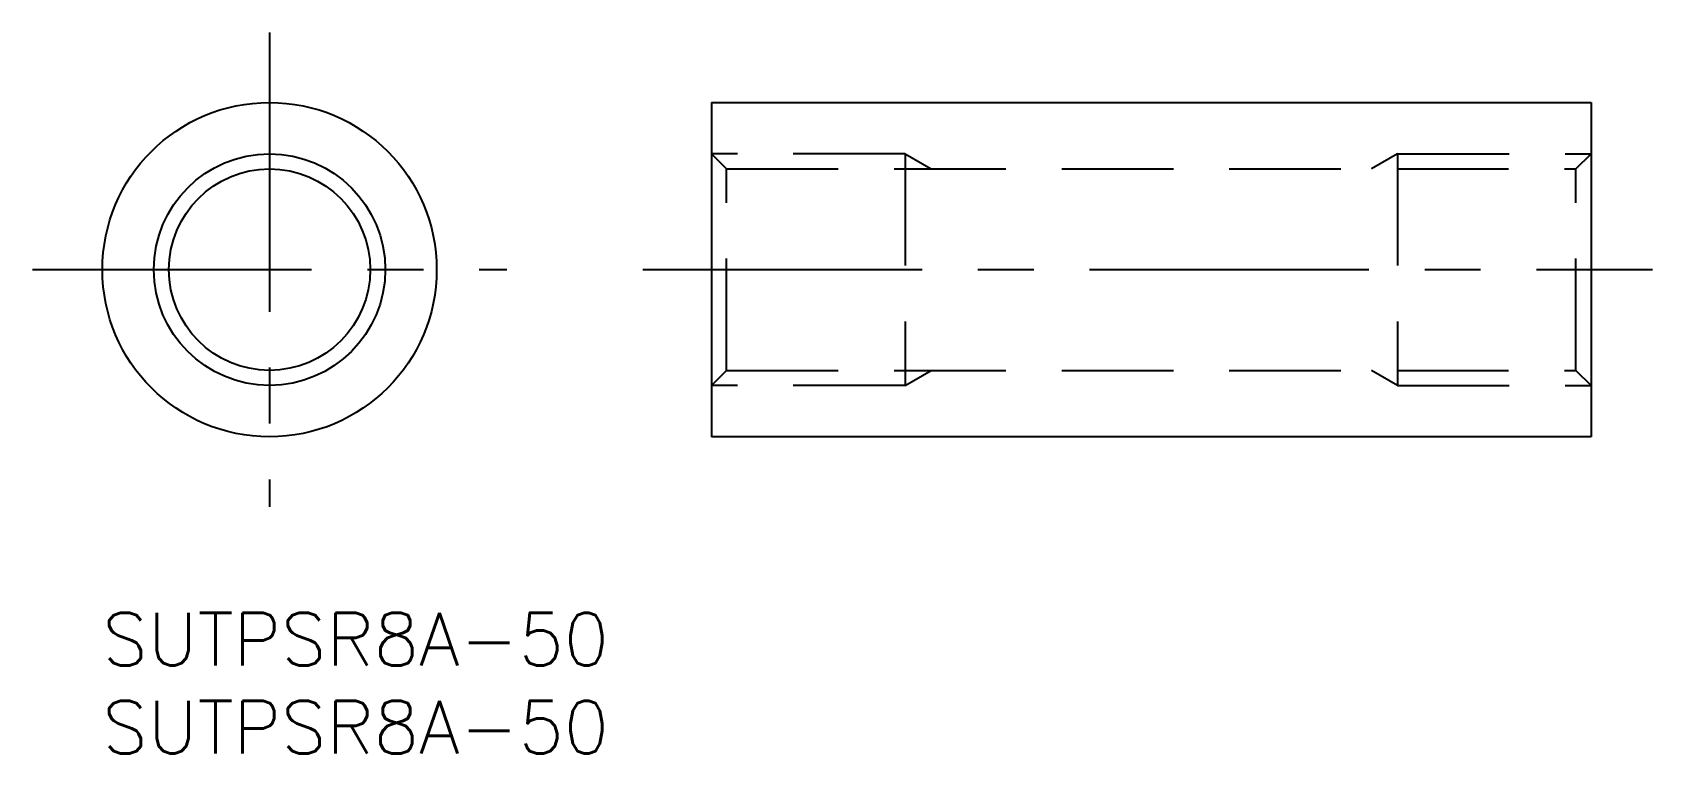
# Model space of a CAD drawing. Extents: x -4 to 88.1, y -8 to 33.
import ezdxf

# ---------------------------------------------------------------- set-up
doc = ezdxf.new("R2010")
doc.units = 0
doc.header["$LTSCALE"] = 0.5
doc.linetypes.add('CENTER', pattern=[50.8, 31.75, -6.35, 6.35, -6.35])
doc.linetypes.add('DASHED', pattern=[19.05, 12.7, -6.35])
for name, color, linetype in [('MSM_CENTER', 1, 'CENTER'), ('MSM_CONTINUOUS', 7, 'CONTINUOUS'), ('MSM_DASHED', 4, 'DASHED'), ('MSM_NARROW', 5, 'CONTINUOUS'), ('MSM_PART_NUMBER', 7, 'CONTINUOUS')]:
    doc.layers.add(name, color=color, linetype=linetype)
doc.styles.get("Standard").update_dxf_attribs({"font": 'txt.shx', "height": 3, "bigfont": 'bigfont.shx'})

# ---------------------------------------------------------------- blocks, each defined once
blk = doc.blocks.new('*U2')
at = {"layer": 'MSM_PART_NUMBER'}
blk.add_text('SUTPSR8A-50', height=3, dxfattribs=at).set_placement((0, -3))
blk = doc.blocks.new('*U3')
at = {"layer": 'MSM_PART_NUMBER'}
blk.add_text('SUTPSR8A-50', height=3, dxfattribs=at).set_placement((0, -8))

msp = doc.modelspace()

# ---------------------------------------------------------------- linework, layer by layer
at = {"layer": 'MSM_CENTER'}
for p, q in [((9.5, 32.981), (9.5, 6.019)), ((-3.981, 19.5), (22.981, 19.5)), ((30.719, 19.5), (88.124, 19.5))]:
    msp.add_line(p, q, dxfattribs=at)
at = {"layer": 'MSM_CONTINUOUS'}
for p, q in [((34.626, 29), (84.626, 29)), ((34.626, 29), (34.626, 10)), ((84.626, 29), (84.626, 10)), ((84.626, 10), (34.626, 10))]:
    msp.add_line(p, q, dxfattribs=at)
for radius in [9.5, 5.723]:
    msp.add_circle((9.5, 19.5), radius, dxfattribs=at)
at = {"layer": 'MSM_DASHED'}
for p, q in [((45.626, 26.079), (34.626, 26.079)), ((35.482, 25.222), (34.626, 26.079)), ((45.626, 26.079), (45.626, 12.921)), ((45.626, 26.079), (47.109, 25.222)), ((73.626, 26.079), (72.144, 25.222)), ((73.626, 26.079), (84.626, 26.079)), ((73.626, 26.079), (73.626, 12.921)), ((83.77, 25.222), (84.626, 26.079)), ((35.482, 25.222), (83.77, 25.222)), ((35.482, 13.778), (35.482, 25.222)), ((83.77, 13.778), (83.77, 25.222)), ((35.482, 13.778), (34.626, 12.921)), ((45.626, 12.921), (34.626, 12.921)), ((35.482, 13.778), (83.77, 13.778)), ((45.626, 12.921), (47.109, 13.778)), ((73.626, 12.921), (72.144, 13.778)), ((73.626, 12.921), (84.626, 12.921)), ((83.77, 13.778), (84.626, 12.921))]:
    msp.add_line(p, q, dxfattribs=at)
at = {"layer": 'MSM_NARROW'}
msp.add_circle((9.5, 19.5), 6.579, dxfattribs=at)

# ---------------------------------------------------------------- block references
at = {"layer": 'MSM_CONTINUOUS'}
for name in ['*U2', '*U3']:
    msp.add_blockref(name, (0, 0), dxfattribs=at)

doc.saveas('drawing.dxf')
